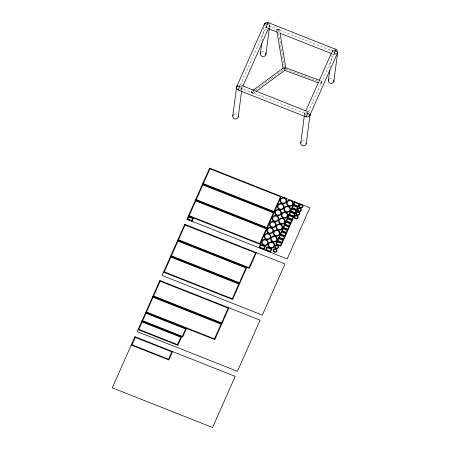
<?xml version="1.0" encoding="UTF-8"?>
<svg xmlns="http://www.w3.org/2000/svg" width="450" height="450" viewBox="0 0 450 450"><rect width="100%" height="100%" fill="white"/><g stroke="black" fill="none" stroke-linecap="round" stroke-linejoin="round"><path stroke-width="0.34" stroke-dasharray="2.25 1.69" d="M241.661 90.793L242.027 88.037M262.074 41.068L263.891 27.293M269.404 27.675L269.674 25.605M304.391 115.245L304.577 113.867M330.047 67.967L331.768 54.883M266.327 25.993L265.916 27.579L267.255 28.164M334.474 52.402L333.923 54.546L335.002 52.543M267.03 25.644L265.95 27.647M240.441 84.954L266.681 25.712M241.796 88.701L242.359 87.424M268.881 27.546L269.443 26.269M304.808 113.203L305.37 111.932M331.892 52.048L332.454 50.777M308.419 111.847L334.935 51.969L267.615 25.329M320.985 83.739L321.913 81.169L320.985 83.739L319.635 83.272M251.359 91.513L252.472 90.692M252.197 92.604L284.535 68.805M253.041 93.69L255.274 92.053M320.591 80.679L321.913 81.169M285.851 69.294L321.429 82.462M332.612 54.028L333.923 54.546M306.996 111.313L308.301 111.831M239.957 87.756L305.989 113.889M279.422 29.199L279.877 31.961M278.072 29.469L284.197 66.735M276.716 29.734L276.947 31.112M283.523 69.294A1.384 0.512 -9.3 0 1 283.247 69.159M336.24 53.409A2.768 1.024 23.9 0 1 332.73 51.711A2.768 1.024 23.9 0 1 333.63 50.535M336.009 54.349A2.768 2.554 7.5 0 1 332.392 52.92M332.229 52.436A2.768 2.554 7.5 0 1 334.378 49.455M268.869 25.048A2.768 1.024 23.9 0 1 269.156 26.46A2.768 1.024 23.9 0 1 266.327 25.903M265.854 25.656A2.768 1.024 23.9 0 1 265.427 25.38M269.505 24.126A2.768 2.554 7.5 0 1 267.519 27.591M266.979 27.63A2.768 2.554 7.5 0 1 264.42 26.016M308.137 115.757A2.768 1.024 23.9 0 1 307.648 115.627M306.18 114.986A2.768 1.024 23.9 0 1 304.729 113.496A2.768 1.024 23.9 0 1 305.983 112.967M304.74 115.346A2.768 2.554 7.5 0 1 306.731 111.887M307.271 111.842A2.768 2.554 7.5 0 1 307.806 111.898M308.807 112.297A2.768 2.554 7.5 0 1 309.572 113.012M241.222 87.474A2.768 1.024 23.9 0 1 241.723 88.774A2.768 1.024 23.9 0 1 239.676 88.729M240.834 85.393A2.768 2.554 7.5 0 1 240.384 89.882M238.759 84.988A2.768 2.554 7.5 0 1 239.299 84.943M329.58 78.75A2.768 2.554 7.5 0 1 333.067 79.116M301.928 141.182A2.768 2.554 7.5 0 1 305.421 141.542M233.955 114.283A2.768 2.554 7.5 0 1 237.448 114.643M261.608 51.851A2.768 2.554 7.5 0 1 265.095 52.217M251.466 92.121A1.384 0.383 53.6 0 0 252.979 93.735A1.384 0.383 53.6 0 0 252.152 91.952A1.384 0.383 53.6 0 0 251.466 92.121M277.329 30.004A1.384 0.512 -9.3 0 0 279.439 29.301A1.384 0.512 -9.3 0 0 277.447 29.098A1.384 0.512 -9.3 0 0 277.329 30.004"/><path stroke-width="0.67" d="M238.264 90.011L239.839 85.635M306.242 116.91L307.811 112.534M266.692 25.003L267.975 22.5L335.947 49.399L335.846 50.203M232.796 115.892L236.604 86.968M238.219 116.961L241.661 90.793M260.443 53.466L261.804 43.133M265.866 54.534L269.314 28.361M300.769 142.791L304.301 115.931M306.191 143.865L309.999 114.936M328.416 80.364L329.687 70.723M333.838 81.433L337.646 52.504M284.237 69.272L284.867 67.708M334.665 51.902L335.981 49.461M236.829 86.304L264.482 23.872M242.927 86.153L268.599 28.181M186.953 219.263L209.61 168.114L309.859 207.787L287.201 258.936L186.953 219.263L192.077 221.271L193.416 218.25L188.303 216.225M172.603 351.574L168.891 359.961L131.243 345.06M305.933 110.655L318.628 81.99M319.478 80.078L331.605 52.684M309.769 115.599L337.416 53.167M228.909 307.822L221.929 323.589L152.859 296.257M256.354 252.647L249.368 268.414L177.739 240.069M281.239 196.459L274.252 212.226L202.624 183.881M294.536 201.724L293.203 204.744L298.316 206.769L299.655 203.749M253.029 90.281L283.134 68.124M256.387 91.232L284.822 70.307M285.671 67.753L319.933 80.438M284.715 70.346L318.319 82.783M267.907 28.418L277.712 32.299M280.327 33.334L331.307 53.511M242.291 85.708L306.338 111.054M238.956 90.332L305.618 116.713M202.506 184.151L274.134 212.496L267.148 228.268L195.525 199.918M195.401 200.188L267.03 228.532L260.049 244.305L188.421 215.955M177.621 240.339L246.69 267.671L239.709 283.438L170.64 256.106M170.522 256.376L239.591 283.708L232.605 299.481L163.536 272.143M152.736 296.527L221.805 323.859L214.824 339.626L145.755 312.294M145.637 312.564L186.407 328.697L182.689 337.084L141.919 320.951M141.801 321.221L181.541 336.949L177.823 345.336L138.088 329.608M267.975 22.5L268.003 22.725A2.768 2.554 7.5 0 0 264.257 25.537M279.99 32.653L285.773 67.849M277.059 31.804L283.072 68.383M283.967 67.719A1.384 0.383 53.7 0 1 285.204 69.148M283.838 68.462A1.384 0.512 -9.3 0 1 285.351 68.276M335.458 49.472A2.768 2.554 7.5 0 1 336.904 53.809M334.086 50.614A2.768 1.024 23.9 0 1 336.842 51.947A2.768 1.024 23.9 0 1 337.247 53.308M268.481 22.967A2.768 2.554 7.5 0 1 268.903 23.287M264.549 24.536A2.768 1.024 23.9 0 1 265.252 23.614A2.768 1.024 23.9 0 1 268.071 24.491M306.433 113.046A2.768 1.024 23.9 0 1 309.353 114.519A2.768 1.024 23.9 0 1 309.336 115.824M309.994 113.94A2.768 2.554 7.5 0 1 304.999 115.796M239.333 90.062A2.768 2.554 7.5 0 1 237.347 85.669M236.897 86.968A2.768 1.024 23.9 0 1 237.6 86.046A2.768 1.024 23.9 0 1 240.418 86.923M333.675 79.954A2.768 2.554 7.5 0 1 330.874 83.441A2.768 2.554 7.5 0 1 328.821 79.448M306.242 143.364A2.768 2.554 7.5 0 1 302.692 145.766A2.768 2.554 7.5 0 1 301.174 141.874M238.269 116.466A2.768 2.554 7.5 0 1 234.72 118.867A2.768 2.554 7.5 0 1 233.201 114.975M265.697 53.049A2.768 2.554 7.5 0 1 262.901 56.542A2.768 2.554 7.5 0 1 260.848 52.549M134.955 336.673L112.303 387.827L212.552 427.5L235.204 376.346L134.955 336.673M159.84 280.485L137.188 331.639L237.437 371.312L260.089 320.158L159.84 280.485M184.725 224.303L162.073 275.451L262.322 315.124L284.974 263.97L184.725 224.303M135.281 337.393L132.013 344.779L168.564 359.241L171.833 351.861L135.281 337.393M142.127 321.941L138.859 329.321L177.502 344.616L180.771 337.236L142.127 321.941M145.963 313.284L142.689 320.664L182.362 336.364L185.636 328.984L145.963 313.284M153.062 297.248L146.526 312.007L214.498 338.906L221.034 324.146L153.062 297.248M160.166 281.205L153.63 295.971L221.602 322.869L228.139 308.109L160.166 281.205M170.843 257.096L164.306 271.856L232.279 298.761L238.815 283.995L170.843 257.096M177.947 241.059L171.411 255.819L239.383 282.718L245.919 267.958L177.947 241.059M185.051 225.023L178.515 239.782L249.041 267.694L255.583 252.934L185.051 225.023M188.629 216.945L187.734 218.959L191.756 220.551L192.645 218.537L188.629 216.945M195.727 200.908L189.191 215.674L259.723 243.585L266.259 228.819L195.727 200.908M202.832 184.871L196.296 199.631L266.827 227.548L273.364 212.782L202.832 184.871M209.936 168.834L203.394 183.594L273.926 211.506L280.468 196.746L209.936 168.834M260.359 244.373L259.026 247.393L264.139 249.418L265.477 246.398L260.359 244.373M260.685 245.093L259.796 247.106L263.812 248.698L264.707 246.679L260.685 245.093M266.867 246.943L265.528 249.964L270.647 251.989L271.98 248.968L266.867 246.943M267.193 247.663L266.299 249.677L270.321 251.269L271.209 249.255L267.193 247.663M277.059 241.194L275.721 244.215L280.834 246.24L282.173 243.219L277.059 241.194M278.516 237.904L277.178 240.924L282.291 242.949L283.629 239.929L278.516 237.904M279.973 234.619L278.634 237.639L283.748 239.659L285.086 236.638L279.973 234.619M281.43 231.328L280.091 234.349L285.204 236.374L286.543 233.353L281.43 231.328M282.887 228.037L281.548 231.058L286.661 233.083L288 230.062L282.887 228.037M284.344 224.747L283.005 227.768L288.118 229.792L289.457 226.772L284.344 224.747M285.801 221.456L284.462 224.477L289.575 226.502L290.914 223.481L285.801 221.456M287.257 218.171L285.919 221.192L291.032 223.217L292.371 220.196L287.257 218.171M288.714 214.881L287.376 217.901L292.489 219.926L293.827 216.906L288.714 214.881M290.171 211.59L288.832 214.611L293.946 216.636L295.284 213.615L290.171 211.59M291.628 208.299L290.289 211.32L295.402 213.345L296.741 210.324L291.628 208.299M293.085 205.014L291.746 208.035L296.859 210.06L298.198 207.039L293.085 205.014M277.386 241.914L276.491 243.928L280.513 245.52L281.402 243.506L277.386 241.914M278.837 238.624L277.948 240.638L281.97 242.229L282.859 240.216L278.837 238.624M280.294 235.339L279.405 237.352L283.427 238.939L284.316 236.925L280.294 235.339M281.751 232.048L280.862 234.062L284.884 235.654L285.773 233.64L281.751 232.048M283.207 228.757L282.319 230.771L286.341 232.363L287.229 230.349L283.207 228.757M284.664 225.467L283.776 227.481L287.798 229.072L288.686 227.059L284.664 225.467M286.121 222.176L285.233 224.196L289.249 225.782L290.143 223.768L286.121 222.176M287.578 218.891L286.689 220.905L290.706 222.497L291.6 220.483L287.578 218.891M289.035 215.601L288.146 217.614L292.162 219.206L293.057 217.192L289.035 215.601M290.492 212.31L289.603 214.324L293.619 215.916L294.514 213.902L290.492 212.31M291.949 209.019L291.06 211.033L295.076 212.625L295.971 210.611L291.949 209.019M293.406 205.734L292.517 207.748L296.533 209.334L297.428 207.321L293.406 205.734M294.863 202.444L293.974 204.458L297.99 206.049L298.884 204.036L294.863 202.444M295.312 218.087A1.384 1.277 7.5 0 0 297.574 217.406A1.384 1.277 7.5 0 0 295.762 215.921A1.384 1.277 7.5 0 0 295.312 218.087M296.916 214.464A1.384 1.277 7.5 0 0 299.177 213.784A1.384 1.277 7.5 0 0 297.371 212.299A1.384 1.277 7.5 0 0 296.916 214.464M298.524 210.836A1.384 1.277 7.5 0 0 300.78 210.156A1.384 1.277 7.5 0 0 298.974 208.671A1.384 1.277 7.5 0 0 298.524 210.836M300.127 207.214A1.384 1.277 7.5 0 0 302.389 206.533A1.384 1.277 7.5 0 0 300.577 205.048A1.384 1.277 7.5 0 0 300.127 207.214M274.174 251.46A1.384 1.277 7.5 0 0 276.435 250.779A1.384 1.277 7.5 0 0 274.629 249.294A1.384 1.277 7.5 0 0 274.174 251.46M275.782 247.838A1.384 1.277 7.5 0 0 278.038 247.151A1.384 1.277 7.5 0 0 276.233 245.666A1.384 1.277 7.5 0 0 275.782 247.838M269.55 246.954A2.768 2.554 7.5 0 0 274.067 245.588A2.768 2.554 7.5 0 0 270.45 242.618A2.768 2.554 7.5 0 0 269.55 246.954M272.194 240.975A2.768 2.554 7.5 0 0 276.711 239.614A2.768 2.554 7.5 0 0 273.094 236.644A2.768 2.554 7.5 0 0 272.194 240.975M274.838 235.001A2.768 2.554 7.5 0 0 279.36 233.64A2.768 2.554 7.5 0 0 275.743 230.67A2.768 2.554 7.5 0 0 274.838 235.001M277.487 229.028A2.768 2.554 7.5 0 0 282.004 227.661A2.768 2.554 7.5 0 0 278.387 224.696A2.768 2.554 7.5 0 0 277.487 229.028M280.131 223.054A2.768 2.554 7.5 0 0 284.653 221.687A2.768 2.554 7.5 0 0 281.036 218.722A2.768 2.554 7.5 0 0 280.131 223.054M282.78 217.08A2.768 2.554 7.5 0 0 287.297 215.713A2.768 2.554 7.5 0 0 283.68 212.743A2.768 2.554 7.5 0 0 282.78 217.08M285.424 211.106A2.768 2.554 7.5 0 0 289.941 209.739A2.768 2.554 7.5 0 0 286.324 206.769A2.768 2.554 7.5 0 0 285.424 211.106M288.067 205.132A2.768 2.554 7.5 0 0 292.59 203.766A2.768 2.554 7.5 0 0 288.973 200.796A2.768 2.554 7.5 0 0 288.067 205.132M263.042 244.378A2.768 2.554 7.5 0 0 267.564 243.011A2.768 2.554 7.5 0 0 263.947 240.041A2.768 2.554 7.5 0 0 263.042 244.378M265.686 238.404A2.768 2.554 7.5 0 0 270.208 237.037A2.768 2.554 7.5 0 0 266.591 234.067A2.768 2.554 7.5 0 0 265.686 238.404M268.335 232.431A2.768 2.554 7.5 0 0 272.852 231.064A2.768 2.554 7.5 0 0 269.235 228.094A2.768 2.554 7.5 0 0 268.335 232.431M270.979 226.451A2.768 2.554 7.5 0 0 275.501 225.09A2.768 2.554 7.5 0 0 271.884 222.12A2.768 2.554 7.5 0 0 270.979 226.451M273.628 220.477A2.768 2.554 7.5 0 0 278.145 219.116A2.768 2.554 7.5 0 0 274.528 216.146A2.768 2.554 7.5 0 0 273.628 220.477M276.272 214.504A2.768 2.554 7.5 0 0 280.794 213.143A2.768 2.554 7.5 0 0 277.178 210.172A2.768 2.554 7.5 0 0 276.272 214.504M278.916 208.53A2.768 2.554 7.5 0 0 283.438 207.163A2.768 2.554 7.5 0 0 279.821 204.199A2.768 2.554 7.5 0 0 278.916 208.53M281.565 202.556A2.768 2.554 7.5 0 0 286.082 201.189A2.768 2.554 7.5 0 0 282.465 198.225A2.768 2.554 7.5 0 0 281.565 202.556M294.924 218.498A1.974 1.823 7.5 0 0 298.153 217.519A1.974 1.823 7.5 0 0 295.571 215.398A1.974 1.823 7.5 0 0 294.924 218.498M296.527 214.869A1.974 1.823 7.5 0 0 299.756 213.896A1.974 1.823 7.5 0 0 297.174 211.776A1.974 1.823 7.5 0 0 296.527 214.869M298.136 211.247A1.974 1.823 7.5 0 0 301.365 210.274A1.974 1.823 7.5 0 0 298.777 208.153A1.974 1.823 7.5 0 0 298.136 211.247M299.739 207.619A1.974 1.823 7.5 0 0 302.968 206.646A1.974 1.823 7.5 0 0 300.386 204.525A1.974 1.823 7.5 0 0 299.739 207.619M273.786 251.865A1.974 1.823 7.5 0 0 277.014 250.892A1.974 1.823 7.5 0 0 274.433 248.771A1.974 1.823 7.5 0 0 273.786 251.865M275.394 248.243A1.974 1.823 7.5 0 0 278.623 247.269A1.974 1.823 7.5 0 0 276.041 245.149A1.974 1.823 7.5 0 0 275.394 248.243M269.162 247.359A3.358 3.099 7.5 0 0 274.646 245.7A3.358 3.099 7.5 0 0 270.259 242.094A3.358 3.099 7.5 0 0 269.162 247.359M271.806 241.386A3.358 3.099 7.5 0 0 277.296 239.726A3.358 3.099 7.5 0 0 272.903 236.121A3.358 3.099 7.5 0 0 271.806 241.386M274.449 235.412A3.358 3.099 7.5 0 0 279.939 233.752A3.358 3.099 7.5 0 0 275.546 230.147A3.358 3.099 7.5 0 0 274.449 235.412M277.099 229.433A3.358 3.099 7.5 0 0 282.589 227.779A3.358 3.099 7.5 0 0 278.196 224.173A3.358 3.099 7.5 0 0 277.099 229.433M279.743 223.459A3.358 3.099 7.5 0 0 285.233 221.805A3.358 3.099 7.5 0 0 280.839 218.199A3.358 3.099 7.5 0 0 279.743 223.459M282.392 217.485A3.358 3.099 7.5 0 0 287.876 215.831A3.358 3.099 7.5 0 0 283.489 212.226A3.358 3.099 7.5 0 0 282.392 217.485M285.036 211.511A3.358 3.099 7.5 0 0 290.526 209.852A3.358 3.099 7.5 0 0 286.132 206.252A3.358 3.099 7.5 0 0 285.036 211.511M287.679 205.537A3.358 3.099 7.5 0 0 293.169 203.878A3.358 3.099 7.5 0 0 288.776 200.273A3.358 3.099 7.5 0 0 287.679 205.537M262.654 244.783A3.358 3.099 7.5 0 0 268.144 243.129A3.358 3.099 7.5 0 0 263.751 239.524A3.358 3.099 7.5 0 0 262.654 244.783M265.303 238.809A3.358 3.099 7.5 0 0 270.787 237.15A3.358 3.099 7.5 0 0 266.4 233.55A3.358 3.099 7.5 0 0 265.303 238.809M267.947 232.836A3.358 3.099 7.5 0 0 273.437 231.176A3.358 3.099 7.5 0 0 269.044 227.571A3.358 3.099 7.5 0 0 267.947 232.836M270.591 226.862A3.358 3.099 7.5 0 0 276.081 225.203A3.358 3.099 7.5 0 0 271.688 221.597A3.358 3.099 7.5 0 0 270.591 226.862M273.24 220.888A3.358 3.099 7.5 0 0 278.724 219.229A3.358 3.099 7.5 0 0 274.337 215.623A3.358 3.099 7.5 0 0 273.24 220.888M275.884 214.914A3.358 3.099 7.5 0 0 281.374 213.255A3.358 3.099 7.5 0 0 276.981 209.649A3.358 3.099 7.5 0 0 275.884 214.914M278.533 208.935A3.358 3.099 7.5 0 0 284.017 207.281A3.358 3.099 7.5 0 0 279.63 203.676A3.358 3.099 7.5 0 0 278.533 208.935M281.177 202.961A3.358 3.099 7.5 0 0 286.667 201.308A3.358 3.099 7.5 0 0 282.274 197.702A3.358 3.099 7.5 0 0 281.177 202.961"/></g></svg>
